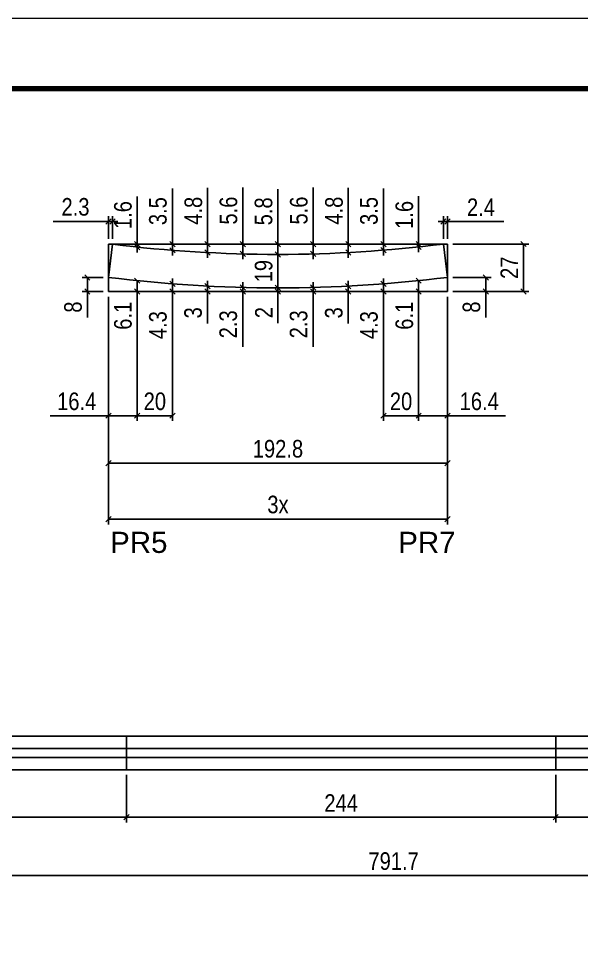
# Model space of a CAD drawing. Extents: x 5442 to 11695, y -218 to 3129.
# Drawn here: x 10542 to 10862, y 307 to 832 of the extents above; entities that cross this region are included whole.
import ezdxf

# ---------------------------------------------------------------- set-up
doc = ezdxf.new("R2010")
doc.units = 0
doc.linetypes.add('DASHED', pattern=[0.75, 0.5, -0.25])
for name, color, linetype in [('5', 5, 'Continuous'), ('COTA', 241, 'Continuous'), ('Cotas', 1, 'Continuous'), ('Painéis', 200, 'Continuous'), ('SARR_2.2x7', 40, 'Continuous')]:
    doc.layers.add(name, color=color, linetype=linetype)
for name, color, linetype, lineweight in [('Escoras', 2, 'Continuous', 25), ('Folhas', 255, 'Continuous', 9), ('SARRAFO DE PRESSAO', 251, 'DASHED', 9)]:
    doc.layers.add(name, color=color, linetype=linetype, lineweight=lineweight)
doc.styles.add('COTA TECNICA-50', font='techl___.ttf', dxfattribs={"height": 10})
doc.styles.get("Standard").update_dxf_attribs({"font": 'arial.ttf'})
doc.dimstyles.new('COTA PAINEL-50', dxfattribs={"dimtxt": 10, "dimasz": 3, "dimexe": 3, "dimexo": 3, "dimgap": 3, "dimtad": 1, "dimdec": 1, "dimzin": 12, "dimdsep": 46, "dimtxsty": 'COTA TECNICA-50', "dimblk1": 'OBLIQUE', "dimblk2": 'OBLIQUE', "dimsah": 1, "dimcen": 0.9, "dimclrd": 4, "dimclre": 4, "dimclrt": 240, "dimadec": 1, "dimazin": 3, "dimtfac": 1, "dimtdec": 1, "dimtmove": 0, "dimatfit": 3, "dimfxl": 1, "dimtolj": 1, "dimtzin": 12, "dimarcsym": 0})

# ---------------------------------------------------------------- blocks, each defined once
blk = doc.blocks.new('9999999999')
at = {"layer": 'Folhas'}
blk.add_lwpolyline([(98138.98, 34190.21), (99623.98, 34190.21), (99623.98, 35240.21), (98138.98, 35240.21)], close=True, dxfattribs=at)
at = {"layer": 'Folhas', "color": 30, "const_width": 3}
blk.add_lwpolyline([(98213.98, 34230.21), (99583.98, 34230.21), (99583.98, 35200.21), (98213.98, 35200.21)], close=True, dxfattribs=at)
blk = doc.blocks.new('_Oblique')
at = {"color": 0, "linetype": 'ByBlock', "lineweight": -2}
blk.add_line((-0.5, -0.5), (0.5, 0.5), dxfattribs=at)
blk = doc.blocks.new('*D511')
at = {"layer": 'Cotas', "color": 4, "linetype": 'ByBlock', "lineweight": -2, "transparency": 16777216}
for p, q in [((10593.01, 673.64), (10593.01, 576)), ((10785.84, 673.64), (10785.84, 576)), ((10593.01, 579), (10785.84, 579))]:
    blk.add_line(p, q, dxfattribs=at)
at = {"layer": 'Defpoints', "color": 0, "linetype": 'ByBlock', "transparency": 16777216}
for p in [(10593.01, 676.64), (10785.84, 676.64), (10785.84, 579)]:
    blk.add_point(p, dxfattribs=at)
at = {"layer": 'Cotas', "color": 4, "linetype": 'ByBlock', "lineweight": -2, "transparency": 16777216, "xscale": 3, "yscale": 3, "zscale": 3, "rotation": 180}
blk.add_blockref('_Oblique', (10593.01, 579), dxfattribs=at)
at = {"layer": 'Cotas', "color": 4, "linetype": 'ByBlock', "lineweight": -2, "transparency": 16777216, "xscale": 3, "yscale": 3, "zscale": 3}
blk.add_blockref('_Oblique', (10785.84, 579), dxfattribs=at)
at = {"layer": 'Cotas', "color": 240, "linetype": 'ByBlock', "transparency": 16777216, "insert": (10689.42, 587.11), "char_height": 10, "attachment_point": 5, "style": 'COTA TECNICA-50'}
blk.add_mtext('\\A1;192.8', dxfattribs=at)
blk = doc.blocks.new('*D512')
at = {"layer": 'Cotas', "color": 4, "linetype": 'ByBlock', "lineweight": -2, "transparency": 16777216}
for p, q in [((10593.01, 673.64), (10593.01, 544.17)), ((10785.84, 673.64), (10785.84, 544.17)), ((10593.01, 547.17), (10785.84, 547.17))]:
    blk.add_line(p, q, dxfattribs=at)
at = {"layer": 'Defpoints', "color": 0, "linetype": 'ByBlock', "transparency": 16777216}
for p in [(10593.01, 676.64), (10785.84, 676.64), (10785.84, 547.17)]:
    blk.add_point(p, dxfattribs=at)
at = {"layer": 'Cotas', "color": 4, "linetype": 'ByBlock', "lineweight": -2, "transparency": 16777216, "xscale": 3, "yscale": 3, "zscale": 3, "rotation": 180}
blk.add_blockref('_Oblique', (10593.01, 547.17), dxfattribs=at)
at = {"layer": 'Cotas', "color": 4, "linetype": 'ByBlock', "lineweight": -2, "transparency": 16777216, "xscale": 3, "yscale": 3, "zscale": 3}
blk.add_blockref('_Oblique', (10785.84, 547.17), dxfattribs=at)
at = {"layer": 'Cotas', "color": 240, "linetype": 'ByBlock', "transparency": 16777216, "insert": (10689.42, 555.39), "char_height": 10, "attachment_point": 5, "style": 'COTA TECNICA-50'}
blk.add_mtext('\\A1;3x', dxfattribs=at)
blk = doc.blocks.new('*D178')
at = {"layer": 'Cotas', "color": 4, "linetype": 'ByBlock', "lineweight": -2, "transparency": 16777216}
for p, q in [((10593.01, 673.64), (10593.01, 602.98)), ((10609.42, 673.64), (10609.42, 602.98)), ((10593.01, 605.98), (10559.96, 605.98)), ((10609.42, 605.98), (10593.01, 605.98))]:
    blk.add_line(p, q, dxfattribs=at)
at = {"layer": 'Defpoints', "color": 0, "linetype": 'ByBlock', "transparency": 16777216}
for p in [(10593.01, 676.64), (10609.42, 676.64), (10593.01, 605.98)]:
    blk.add_point(p, dxfattribs=at)
at = {"layer": 'Cotas', "color": 4, "linetype": 'ByBlock', "lineweight": -2, "transparency": 16777216, "xscale": 3, "yscale": 3, "zscale": 3, "rotation": 180}
blk.add_blockref('_Oblique', (10593.01, 605.98), dxfattribs=at)
at = {"layer": 'Cotas', "color": 4, "linetype": 'ByBlock', "lineweight": -2, "transparency": 16777216, "xscale": 3, "yscale": 3, "zscale": 3}
blk.add_blockref('_Oblique', (10609.42, 605.98), dxfattribs=at)
at = {"layer": 'Cotas', "color": 240, "linetype": 'ByBlock', "transparency": 16777216, "insert": (10574.98, 614.09), "char_height": 10, "attachment_point": 5, "style": 'COTA TECNICA-50'}
blk.add_mtext('\\A1;16.4', dxfattribs=at)
blk = doc.blocks.new('*D179')
at = {"layer": 'Cotas', "color": 4, "linetype": 'ByBlock', "lineweight": -2, "transparency": 16777216}
for p, q in [((10609.42, 673.64), (10609.42, 602.98)), ((10629.42, 673.64), (10629.42, 602.98)), ((10629.42, 605.98), (10609.42, 605.98))]:
    blk.add_line(p, q, dxfattribs=at)
at = {"layer": 'Defpoints', "color": 0, "linetype": 'ByBlock', "transparency": 16777216}
for p in [(10609.42, 676.64), (10629.42, 676.64), (10609.42, 605.98)]:
    blk.add_point(p, dxfattribs=at)
at = {"layer": 'Cotas', "color": 4, "linetype": 'ByBlock', "lineweight": -2, "transparency": 16777216, "xscale": 3, "yscale": 3, "zscale": 3, "rotation": 180}
blk.add_blockref('_Oblique', (10609.42, 605.98), dxfattribs=at)
at = {"layer": 'Cotas', "color": 4, "linetype": 'ByBlock', "lineweight": -2, "transparency": 16777216, "xscale": 3, "yscale": 3, "zscale": 3}
blk.add_blockref('_Oblique', (10629.42, 605.98), dxfattribs=at)
at = {"layer": 'Cotas', "color": 240, "linetype": 'ByBlock', "transparency": 16777216, "insert": (10619.42, 614.09), "char_height": 10, "attachment_point": 5, "style": 'COTA TECNICA-50'}
blk.add_mtext('\\A1;20', dxfattribs=at)
blk = doc.blocks.new('*D180')
at = {"layer": 'Cotas', "color": 4, "linetype": 'ByBlock', "lineweight": -2, "transparency": 16777216}
for p, q in [((10769.42, 673.64), (10769.42, 602.98)), ((10785.84, 673.64), (10785.84, 602.98)), ((10769.42, 605.98), (10785.84, 605.98)), ((10785.84, 605.98), (10818.89, 605.98))]:
    blk.add_line(p, q, dxfattribs=at)
at = {"layer": 'Defpoints', "color": 0, "linetype": 'ByBlock', "transparency": 16777216}
for p in [(10769.42, 676.64), (10785.84, 676.64), (10785.84, 605.98)]:
    blk.add_point(p, dxfattribs=at)
at = {"layer": 'Cotas', "color": 4, "linetype": 'ByBlock', "lineweight": -2, "transparency": 16777216, "xscale": 3, "yscale": 3, "zscale": 3, "rotation": 180}
blk.add_blockref('_Oblique', (10769.42, 605.98), dxfattribs=at)
at = {"layer": 'Cotas', "color": 4, "linetype": 'ByBlock', "lineweight": -2, "transparency": 16777216, "xscale": 3, "yscale": 3, "zscale": 3}
blk.add_blockref('_Oblique', (10785.84, 605.98), dxfattribs=at)
at = {"layer": 'Cotas', "color": 240, "linetype": 'ByBlock', "transparency": 16777216, "insert": (10803.87, 614.09), "char_height": 10, "attachment_point": 5, "style": 'COTA TECNICA-50'}
blk.add_mtext('\\A1;16.4', dxfattribs=at)
blk = doc.blocks.new('*D181')
at = {"layer": 'Cotas', "color": 4, "linetype": 'ByBlock', "lineweight": -2, "transparency": 16777216}
for p, q in [((10749.42, 673.64), (10749.42, 602.98)), ((10769.42, 673.64), (10769.42, 602.98)), ((10749.42, 605.98), (10769.42, 605.98))]:
    blk.add_line(p, q, dxfattribs=at)
at = {"layer": 'Defpoints', "color": 0, "linetype": 'ByBlock', "transparency": 16777216}
for p in [(10749.42, 676.64), (10769.42, 676.64), (10769.42, 605.98)]:
    blk.add_point(p, dxfattribs=at)
at = {"layer": 'Cotas', "color": 4, "linetype": 'ByBlock', "lineweight": -2, "transparency": 16777216, "xscale": 3, "yscale": 3, "zscale": 3, "rotation": 180}
blk.add_blockref('_Oblique', (10749.42, 605.98), dxfattribs=at)
at = {"layer": 'Cotas', "color": 4, "linetype": 'ByBlock', "lineweight": -2, "transparency": 16777216, "xscale": 3, "yscale": 3, "zscale": 3}
blk.add_blockref('_Oblique', (10769.42, 605.98), dxfattribs=at)
at = {"layer": 'Cotas', "color": 240, "linetype": 'ByBlock', "transparency": 16777216, "insert": (10759.42, 614.09), "char_height": 10, "attachment_point": 5, "style": 'COTA TECNICA-50'}
blk.add_mtext('\\A1;20', dxfattribs=at)
blk = doc.blocks.new('*D182')
at = {"layer": 'Cotas', "color": 4, "linetype": 'ByBlock', "lineweight": -2, "transparency": 16777216}
for p, q in [((10609.42, 682.76), (10609.42, 676.64)), ((10612.42, 682.76), (10612.42, 682.76)), ((10609.42, 676.64), (10609.42, 651.96)), ((10612.42, 676.64), (10612.42, 676.64))]:
    blk.add_line(p, q, dxfattribs=at)
at = {"layer": 'Defpoints', "color": 0, "linetype": 'ByBlock', "transparency": 16777216}
for p in [(10609.42, 682.76), (10609.42, 676.64), (10609.42, 676.64)]:
    blk.add_point(p, dxfattribs=at)
at = {"layer": 'Cotas', "color": 4, "linetype": 'ByBlock', "lineweight": -2, "transparency": 16777216, "xscale": 3, "yscale": 3, "zscale": 3}
for p, rotation in [((10609.42, 682.76), 90), ((10609.42, 676.64), 270)]:
    blk.add_blockref('_Oblique', p, dxfattribs=dict(at, rotation=rotation))
at = {"layer": 'Cotas', "color": 240, "linetype": 'ByBlock', "transparency": 16777216, "insert": (10601.32, 662.8), "char_height": 10, "attachment_point": 5, "rotation": 90, "style": 'COTA TECNICA-50'}
blk.add_mtext('\\A1;6.1', dxfattribs=at)
blk = doc.blocks.new('*D183')
at = {"layer": 'Cotas', "color": 4, "linetype": 'ByBlock', "lineweight": -2, "transparency": 16777216}
for p, q in [((10629.42, 680.95), (10629.42, 683.95)), ((10629.42, 680.95), (10629.42, 676.64)), ((10632.42, 680.95), (10632.42, 680.95)), ((10629.42, 676.64), (10629.42, 644.27)), ((10632.42, 676.64), (10632.42, 676.64))]:
    blk.add_line(p, q, dxfattribs=at)
at = {"layer": 'Defpoints', "color": 0, "linetype": 'ByBlock', "transparency": 16777216}
for p in [(10629.42, 680.95), (10629.42, 676.64), (10629.42, 676.64)]:
    blk.add_point(p, dxfattribs=at)
at = {"layer": 'Cotas', "color": 4, "linetype": 'ByBlock', "lineweight": -2, "transparency": 16777216, "xscale": 3, "yscale": 3, "zscale": 3}
for p, rotation in [((10629.42, 680.95), 270), ((10629.42, 676.64), 90)]:
    blk.add_blockref('_Oblique', p, dxfattribs=dict(at, rotation=rotation))
at = {"layer": 'Cotas', "color": 240, "linetype": 'ByBlock', "transparency": 16777216, "insert": (10621.2, 657.45), "char_height": 10, "attachment_point": 5, "rotation": 90, "style": 'COTA TECNICA-50'}
blk.add_mtext('\\A1;4.3', dxfattribs=at)
blk = doc.blocks.new('*D184')
at = {"layer": 'Cotas', "color": 4, "linetype": 'ByBlock', "lineweight": -2, "transparency": 16777216}
for p, q in [((10649.42, 679.67), (10649.42, 682.67)), ((10649.42, 679.67), (10649.42, 676.64)), ((10652.42, 679.67), (10652.42, 679.67)), ((10649.42, 676.64), (10649.42, 658.31)), ((10652.42, 676.64), (10652.42, 676.64))]:
    blk.add_line(p, q, dxfattribs=at)
at = {"layer": 'Defpoints', "color": 0, "linetype": 'ByBlock', "transparency": 16777216}
for p in [(10649.42, 679.67), (10649.42, 676.64), (10649.42, 676.64)]:
    blk.add_point(p, dxfattribs=at)
at = {"layer": 'Cotas', "color": 4, "linetype": 'ByBlock', "lineweight": -2, "transparency": 16777216, "xscale": 3, "yscale": 3, "zscale": 3}
for p, rotation in [((10649.42, 679.67), 270), ((10649.42, 676.64), 90)]:
    blk.add_blockref('_Oblique', p, dxfattribs=dict(at, rotation=rotation))
at = {"layer": 'Cotas', "color": 240, "linetype": 'ByBlock', "transparency": 16777216, "insert": (10641.2, 664.47), "char_height": 10, "attachment_point": 5, "rotation": 90, "style": 'COTA TECNICA-50'}
blk.add_mtext('\\A1;3', dxfattribs=at)
blk = doc.blocks.new('*D185')
at = {"layer": 'Cotas', "color": 4, "linetype": 'ByBlock', "lineweight": -2, "transparency": 16777216}
for p, q in [((10669.42, 678.89), (10669.42, 681.89)), ((10669.42, 678.89), (10669.42, 676.64)), ((10672.42, 678.89), (10672.42, 678.89)), ((10669.42, 676.64), (10669.42, 645.21)), ((10672.42, 676.64), (10672.42, 676.64))]:
    blk.add_line(p, q, dxfattribs=at)
at = {"layer": 'Defpoints', "color": 0, "linetype": 'ByBlock', "transparency": 16777216}
for p in [(10669.42, 678.89), (10669.42, 676.64), (10669.42, 676.64)]:
    blk.add_point(p, dxfattribs=at)
at = {"layer": 'Cotas', "color": 4, "linetype": 'ByBlock', "lineweight": -2, "transparency": 16777216, "xscale": 3, "yscale": 3, "zscale": 3}
for p, rotation in [((10669.42, 678.89), 270), ((10669.42, 676.64), 90)]:
    blk.add_blockref('_Oblique', p, dxfattribs=dict(at, rotation=rotation))
at = {"layer": 'Cotas', "color": 240, "linetype": 'ByBlock', "transparency": 16777216, "insert": (10661.2, 657.92), "char_height": 10, "attachment_point": 5, "rotation": 90, "style": 'COTA TECNICA-50'}
blk.add_mtext('\\A1;2.3', dxfattribs=at)
blk = doc.blocks.new('*D186')
at = {"layer": 'Cotas', "color": 4, "linetype": 'ByBlock', "lineweight": -2, "transparency": 16777216}
for p, q in [((10689.42, 678.64), (10689.42, 681.64)), ((10689.42, 678.64), (10689.42, 676.64)), ((10692.42, 678.64), (10692.42, 678.64)), ((10689.42, 676.64), (10689.42, 658.53)), ((10692.42, 676.64), (10692.42, 676.64))]:
    blk.add_line(p, q, dxfattribs=at)
at = {"layer": 'Defpoints', "color": 0, "linetype": 'ByBlock', "transparency": 16777216}
for p in [(10689.42, 678.64), (10689.42, 676.64), (10689.42, 676.64)]:
    blk.add_point(p, dxfattribs=at)
at = {"layer": 'Cotas', "color": 4, "linetype": 'ByBlock', "lineweight": -2, "transparency": 16777216, "xscale": 3, "yscale": 3, "zscale": 3}
for p, rotation in [((10689.42, 678.64), 270), ((10689.42, 676.64), 90)]:
    blk.add_blockref('_Oblique', p, dxfattribs=dict(at, rotation=rotation))
at = {"layer": 'Cotas', "color": 240, "linetype": 'ByBlock', "transparency": 16777216, "insert": (10681.42, 664.58), "char_height": 10, "attachment_point": 5, "rotation": 90, "style": 'COTA TECNICA-50'}
blk.add_mtext('\\A1;2', dxfattribs=at)
blk = doc.blocks.new('*D187')
at = {"layer": 'Cotas', "color": 4, "linetype": 'ByBlock', "lineweight": -2, "transparency": 16777216}
for p, q in [((10709.42, 678.89), (10709.42, 681.89)), ((10709.42, 678.89), (10709.42, 676.64)), ((10712.42, 678.89), (10712.42, 678.89)), ((10709.42, 676.64), (10709.42, 645.21)), ((10712.42, 676.64), (10712.42, 676.64))]:
    blk.add_line(p, q, dxfattribs=at)
at = {"layer": 'Defpoints', "color": 0, "linetype": 'ByBlock', "transparency": 16777216}
for p in [(10709.42, 678.89), (10709.42, 676.64), (10709.42, 676.64)]:
    blk.add_point(p, dxfattribs=at)
at = {"layer": 'Cotas', "color": 4, "linetype": 'ByBlock', "lineweight": -2, "transparency": 16777216, "xscale": 3, "yscale": 3, "zscale": 3}
for p, rotation in [((10709.42, 678.89), 270), ((10709.42, 676.64), 90)]:
    blk.add_blockref('_Oblique', p, dxfattribs=dict(at, rotation=rotation))
at = {"layer": 'Cotas', "color": 240, "linetype": 'ByBlock', "transparency": 16777216, "insert": (10701.2, 657.92), "char_height": 10, "attachment_point": 5, "rotation": 90, "style": 'COTA TECNICA-50'}
blk.add_mtext('\\A1;2.3', dxfattribs=at)
blk = doc.blocks.new('*D188')
at = {"layer": 'Cotas', "color": 4, "linetype": 'ByBlock', "lineweight": -2, "transparency": 16777216}
for p, q in [((10729.42, 679.67), (10729.42, 682.67)), ((10729.42, 679.67), (10729.42, 676.64)), ((10732.42, 679.67), (10732.42, 679.67)), ((10729.42, 676.64), (10729.42, 658.31)), ((10732.42, 676.64), (10732.42, 676.64))]:
    blk.add_line(p, q, dxfattribs=at)
at = {"layer": 'Defpoints', "color": 0, "linetype": 'ByBlock', "transparency": 16777216}
for p in [(10729.42, 679.67), (10729.42, 676.64), (10729.42, 676.64)]:
    blk.add_point(p, dxfattribs=at)
at = {"layer": 'Cotas', "color": 4, "linetype": 'ByBlock', "lineweight": -2, "transparency": 16777216, "xscale": 3, "yscale": 3, "zscale": 3}
for p, rotation in [((10729.42, 679.67), 270), ((10729.42, 676.64), 90)]:
    blk.add_blockref('_Oblique', p, dxfattribs=dict(at, rotation=rotation))
at = {"layer": 'Cotas', "color": 240, "linetype": 'ByBlock', "transparency": 16777216, "insert": (10721.2, 664.47), "char_height": 10, "attachment_point": 5, "rotation": 90, "style": 'COTA TECNICA-50'}
blk.add_mtext('\\A1;3', dxfattribs=at)
blk = doc.blocks.new('*D189')
at = {"layer": 'Cotas', "color": 4, "linetype": 'ByBlock', "lineweight": -2, "transparency": 16777216}
for p, q in [((10749.42, 680.95), (10749.42, 683.95)), ((10749.42, 680.95), (10749.42, 676.64)), ((10752.42, 680.95), (10752.42, 680.95)), ((10749.42, 676.64), (10749.42, 644.27)), ((10752.42, 676.64), (10752.42, 676.64))]:
    blk.add_line(p, q, dxfattribs=at)
at = {"layer": 'Defpoints', "color": 0, "linetype": 'ByBlock', "transparency": 16777216}
for p in [(10749.42, 680.95), (10749.42, 676.64), (10749.42, 676.64)]:
    blk.add_point(p, dxfattribs=at)
at = {"layer": 'Cotas', "color": 4, "linetype": 'ByBlock', "lineweight": -2, "transparency": 16777216, "xscale": 3, "yscale": 3, "zscale": 3}
for p, rotation in [((10749.42, 680.95), 270), ((10749.42, 676.64), 90)]:
    blk.add_blockref('_Oblique', p, dxfattribs=dict(at, rotation=rotation))
at = {"layer": 'Cotas', "color": 240, "linetype": 'ByBlock', "transparency": 16777216, "insert": (10741.2, 657.45), "char_height": 10, "attachment_point": 5, "rotation": 90, "style": 'COTA TECNICA-50'}
blk.add_mtext('\\A1;4.3', dxfattribs=at)
blk = doc.blocks.new('*D190')
at = {"layer": 'Cotas', "color": 4, "linetype": 'ByBlock', "lineweight": -2, "transparency": 16777216}
for p, q in [((10769.42, 682.76), (10769.42, 676.64)), ((10772.42, 682.76), (10772.42, 682.76)), ((10769.42, 676.64), (10769.42, 651.96)), ((10772.42, 676.64), (10772.42, 676.64))]:
    blk.add_line(p, q, dxfattribs=at)
at = {"layer": 'Defpoints', "color": 0, "linetype": 'ByBlock', "transparency": 16777216}
for p in [(10769.42, 682.76), (10769.42, 676.64), (10769.42, 676.64)]:
    blk.add_point(p, dxfattribs=at)
at = {"layer": 'Cotas', "color": 4, "linetype": 'ByBlock', "lineweight": -2, "transparency": 16777216, "xscale": 3, "yscale": 3, "zscale": 3}
for p, rotation in [((10769.42, 682.76), 90), ((10769.42, 676.64), 270)]:
    blk.add_blockref('_Oblique', p, dxfattribs=dict(at, rotation=rotation))
at = {"layer": 'Cotas', "color": 240, "linetype": 'ByBlock', "transparency": 16777216, "insert": (10761.32, 662.8), "char_height": 10, "attachment_point": 5, "rotation": 90, "style": 'COTA TECNICA-50'}
blk.add_mtext('\\A1;6.1', dxfattribs=at)
blk = doc.blocks.new('*D513')
at = {"layer": 'Cotas', "color": 4, "linetype": 'ByBlock', "lineweight": -2, "transparency": 16777216}
for p, q in [((10788.84, 684.64), (10810.6, 684.64)), ((10807.6, 684.64), (10807.6, 676.64)), ((10788.84, 676.64), (10810.6, 676.64)), ((10807.6, 676.64), (10807.6, 661.82))]:
    blk.add_line(p, q, dxfattribs=at)
at = {"layer": 'Defpoints', "color": 0, "linetype": 'ByBlock', "transparency": 16777216}
for p in [(10785.84, 684.64), (10785.84, 676.64), (10807.6, 676.64)]:
    blk.add_point(p, dxfattribs=at)
at = {"layer": 'Cotas', "color": 4, "linetype": 'ByBlock', "lineweight": -2, "transparency": 16777216, "xscale": 3, "yscale": 3, "zscale": 3}
for p, rotation in [((10807.6, 684.64), 90), ((10807.6, 676.64), 270)]:
    blk.add_blockref('_Oblique', p, dxfattribs=dict(at, rotation=rotation))
at = {"layer": 'Cotas', "color": 240, "linetype": 'ByBlock', "transparency": 16777216, "insert": (10799.51, 667.73), "char_height": 10, "attachment_point": 5, "rotation": 90, "style": 'COTA TECNICA-50'}
blk.add_mtext('\\A1;8', dxfattribs=at)
blk = doc.blocks.new('*D514')
at = {"layer": 'Cotas', "color": 4, "linetype": 'ByBlock', "lineweight": -2, "transparency": 16777216}
for p, q in [((10590.01, 684.64), (10578.03, 684.64)), ((10581.03, 684.64), (10581.03, 676.64)), ((10590.01, 676.64), (10578.03, 676.64)), ((10581.03, 676.64), (10581.03, 661.82))]:
    blk.add_line(p, q, dxfattribs=at)
at = {"layer": 'Defpoints', "color": 0, "linetype": 'ByBlock', "transparency": 16777216}
for p in [(10593.01, 684.64), (10581.03, 676.64), (10593.01, 676.64)]:
    blk.add_point(p, dxfattribs=at)
at = {"layer": 'Cotas', "color": 4, "linetype": 'ByBlock', "lineweight": -2, "transparency": 16777216, "xscale": 3, "yscale": 3, "zscale": 3}
for p, rotation in [((10581.03, 684.64), 90), ((10581.03, 676.64), 270)]:
    blk.add_blockref('_Oblique', p, dxfattribs=dict(at, rotation=rotation))
at = {"layer": 'Cotas', "color": 240, "linetype": 'ByBlock', "transparency": 16777216, "insert": (10572.93, 667.73), "char_height": 10, "attachment_point": 5, "rotation": 90, "style": 'COTA TECNICA-50'}
blk.add_mtext('\\A1;8', dxfattribs=at)
blk = doc.blocks.new('*D515')
at = {"layer": 'Cotas', "color": 4, "linetype": 'ByBlock', "lineweight": -2, "transparency": 16777216}
for p, q in [((10593.01, 706.47), (10593.01, 719.47)), ((10595.34, 706.48), (10595.34, 719.47)), ((10593.01, 716.47), (10561.58, 716.47)), ((10595.34, 716.47), (10593.01, 716.47)), ((10595.34, 716.47), (10598.34, 716.47))]:
    blk.add_line(p, q, dxfattribs=at)
at = {"layer": 'Defpoints', "color": 0, "linetype": 'ByBlock', "transparency": 16777216}
for p in [(10595.34, 716.47), (10593.01, 703.47), (10595.34, 703.48)]:
    blk.add_point(p, dxfattribs=at)
at = {"layer": 'Cotas', "color": 4, "linetype": 'ByBlock', "lineweight": -2, "transparency": 16777216, "xscale": 3, "yscale": 3, "zscale": 3}
blk.add_blockref('_Oblique', (10593.01, 716.47), dxfattribs=at)
at = {"layer": 'Cotas', "color": 4, "linetype": 'ByBlock', "lineweight": -2, "transparency": 16777216, "xscale": 3, "yscale": 3, "zscale": 3, "rotation": 180}
blk.add_blockref('_Oblique', (10595.34, 716.47), dxfattribs=at)
at = {"layer": 'Cotas', "color": 240, "linetype": 'ByBlock', "transparency": 16777216, "insert": (10574.29, 724.69), "char_height": 10, "attachment_point": 5, "style": 'COTA TECNICA-50'}
blk.add_mtext('\\A1;2.3', dxfattribs=at)
blk = doc.blocks.new('*D516')
at = {"layer": 'Cotas', "color": 4, "linetype": 'ByBlock', "lineweight": -2, "transparency": 16777216}
for p, q in [((10686.41, 697.7), (10686.41, 697.7)), ((10689.41, 678.64), (10689.41, 697.7)), ((10686.42, 678.64), (10686.41, 678.64))]:
    blk.add_line(p, q, dxfattribs=at)
at = {"layer": 'Defpoints', "color": 0, "linetype": 'ByBlock', "transparency": 16777216}
for p in [(10689.41, 697.7), (10689.41, 697.7), (10689.42, 678.64)]:
    blk.add_point(p, dxfattribs=at)
at = {"layer": 'Cotas', "color": 4, "linetype": 'ByBlock', "lineweight": -2, "transparency": 16777216, "xscale": 3, "yscale": 3, "zscale": 3}
for p, rotation in [((10689.41, 697.7), 90), ((10689.41, 678.64), 270)]:
    blk.add_blockref('_Oblique', p, dxfattribs=dict(at, rotation=rotation))
at = {"layer": 'Cotas', "color": 240, "linetype": 'ByBlock', "transparency": 16777216, "insert": (10681.32, 688.17), "char_height": 10, "attachment_point": 5, "rotation": 90, "style": 'COTA TECNICA-50'}
blk.add_mtext('\\A1;19', dxfattribs=at)
blk = doc.blocks.new('*D517')
at = {"layer": 'Cotas', "color": 4, "linetype": 'ByBlock', "lineweight": -2, "transparency": 16777216}
for p, q in [((10689.4, 703.54), (10689.4, 734.84)), ((10689.4, 697.7), (10689.4, 703.54)), ((10692.4, 703.54), (10692.4, 703.54)), ((10686.41, 697.7), (10686.4, 697.7)), ((10689.4, 697.7), (10689.4, 694.7))]:
    blk.add_line(p, q, dxfattribs=at)
at = {"layer": 'Defpoints', "color": 0, "linetype": 'ByBlock', "transparency": 16777216}
for p in [(10689.4, 703.54), (10689.4, 703.54), (10689.41, 697.7)]:
    blk.add_point(p, dxfattribs=at)
at = {"layer": 'Cotas', "color": 4, "linetype": 'ByBlock', "lineweight": -2, "transparency": 16777216, "xscale": 3, "yscale": 3, "zscale": 3}
for p, rotation in [((10689.4, 703.54), 270), ((10689.4, 697.7), 90)]:
    blk.add_blockref('_Oblique', p, dxfattribs=dict(at, rotation=rotation))
at = {"layer": 'Cotas', "color": 240, "linetype": 'ByBlock', "transparency": 16777216, "insert": (10681.27, 722.19), "char_height": 10, "attachment_point": 5, "rotation": 90, "style": 'COTA TECNICA-50'}
blk.add_mtext('\\A1;5.8', dxfattribs=at)
blk = doc.blocks.new('*D518')
at = {"layer": 'Cotas', "color": 4, "linetype": 'ByBlock', "lineweight": -2, "transparency": 16777216}
for p, q in [((10788.84, 703.61), (10832.05, 703.61)), ((10829.05, 703.61), (10829.05, 676.64)), ((10788.84, 676.64), (10832.05, 676.64))]:
    blk.add_line(p, q, dxfattribs=at)
at = {"layer": 'Defpoints', "color": 0, "linetype": 'ByBlock', "transparency": 16777216}
for p in [(10785.84, 703.61), (10785.84, 676.64), (10829.05, 676.64)]:
    blk.add_point(p, dxfattribs=at)
at = {"layer": 'Cotas', "color": 4, "linetype": 'ByBlock', "lineweight": -2, "transparency": 16777216, "xscale": 3, "yscale": 3, "zscale": 3}
for p, rotation in [((10829.05, 703.61), 90), ((10829.05, 676.64), 270)]:
    blk.add_blockref('_Oblique', p, dxfattribs=dict(at, rotation=rotation))
at = {"layer": 'Cotas', "color": 240, "linetype": 'ByBlock', "transparency": 16777216, "insert": (10820.98, 690.12), "char_height": 10, "attachment_point": 5, "rotation": 90, "style": 'COTA TECNICA-50'}
blk.add_mtext('\\A1;27', dxfattribs=at)
blk = doc.blocks.new('*D519')
at = {"layer": 'Cotas', "color": 4, "linetype": 'ByBlock', "lineweight": -2, "transparency": 16777216}
for p, q in [((10783.46, 706.61), (10783.46, 719.47)), ((10785.84, 706.61), (10785.84, 719.47)), ((10783.46, 716.47), (10780.46, 716.47)), ((10783.46, 716.47), (10785.84, 716.47)), ((10785.84, 716.47), (10817.87, 716.47))]:
    blk.add_line(p, q, dxfattribs=at)
at = {"layer": 'Defpoints', "color": 0, "linetype": 'ByBlock', "transparency": 16777216}
for p in [(10783.46, 716.47), (10783.46, 703.61), (10785.84, 703.61)]:
    blk.add_point(p, dxfattribs=at)
at = {"layer": 'Cotas', "color": 4, "linetype": 'ByBlock', "lineweight": -2, "transparency": 16777216, "xscale": 3, "yscale": 3, "zscale": 3}
blk.add_blockref('_Oblique', (10783.46, 716.47), dxfattribs=at)
at = {"layer": 'Cotas', "color": 4, "linetype": 'ByBlock', "lineweight": -2, "transparency": 16777216, "xscale": 3, "yscale": 3, "zscale": 3, "rotation": 180}
blk.add_blockref('_Oblique', (10785.84, 716.47), dxfattribs=at)
at = {"layer": 'Cotas', "color": 240, "linetype": 'ByBlock', "transparency": 16777216, "insert": (10804.86, 724.54), "char_height": 10, "attachment_point": 5, "style": 'COTA TECNICA-50'}
blk.add_mtext('\\A1;2.4', dxfattribs=at)
blk = doc.blocks.new('*D520')
at = {"layer": 'COTA', "color": 4, "linetype": 'ByBlock', "lineweight": -2, "transparency": 16777216}
for p, q in [((10359.34, 401.63), (10359.34, 374.6)), ((10603.34, 401.63), (10603.34, 374.6)), ((10359.34, 377.6), (10603.34, 377.6))]:
    blk.add_line(p, q, dxfattribs=at)
at = {"layer": 'Defpoints', "color": 0, "linetype": 'ByBlock', "transparency": 16777216}
for p in [(10359.34, 404.63), (10603.34, 404.63), (10603.34, 377.6)]:
    blk.add_point(p, dxfattribs=at)
at = {"layer": 'COTA', "color": 4, "linetype": 'ByBlock', "lineweight": -2, "transparency": 16777216, "xscale": 3, "yscale": 3, "zscale": 3, "rotation": 180}
blk.add_blockref('_Oblique', (10359.34, 377.6), dxfattribs=at)
at = {"layer": 'COTA', "color": 4, "linetype": 'ByBlock', "lineweight": -2, "transparency": 16777216, "xscale": 3, "yscale": 3, "zscale": 3}
blk.add_blockref('_Oblique', (10603.34, 377.6), dxfattribs=at)
at = {"layer": 'COTA', "color": 240, "linetype": 'ByBlock', "transparency": 16777216, "insert": (10481.34, 385.68), "char_height": 10, "attachment_point": 5, "style": 'COTA TECNICA-50'}
blk.add_mtext('\\A1;244', dxfattribs=at)
blk = doc.blocks.new('*D521')
at = {"layer": 'COTA', "color": 4, "linetype": 'ByBlock', "lineweight": -2, "transparency": 16777216}
for p, q in [((10603.34, 401.63), (10603.34, 374.6)), ((10847.34, 401.63), (10847.34, 374.6)), ((10603.34, 377.6), (10847.34, 377.6))]:
    blk.add_line(p, q, dxfattribs=at)
at = {"layer": 'Defpoints', "color": 0, "linetype": 'ByBlock', "transparency": 16777216}
for p in [(10603.34, 404.63), (10847.34, 404.63), (10847.34, 377.6)]:
    blk.add_point(p, dxfattribs=at)
at = {"layer": 'COTA', "color": 4, "linetype": 'ByBlock', "lineweight": -2, "transparency": 16777216, "xscale": 3, "yscale": 3, "zscale": 3, "rotation": 180}
blk.add_blockref('_Oblique', (10603.34, 377.6), dxfattribs=at)
at = {"layer": 'COTA', "color": 4, "linetype": 'ByBlock', "lineweight": -2, "transparency": 16777216, "xscale": 3, "yscale": 3, "zscale": 3}
blk.add_blockref('_Oblique', (10847.34, 377.6), dxfattribs=at)
at = {"layer": 'COTA', "color": 240, "linetype": 'ByBlock', "transparency": 16777216, "insert": (10725.34, 385.68), "char_height": 10, "attachment_point": 5, "style": 'COTA TECNICA-50'}
blk.add_mtext('\\A1;244', dxfattribs=at)
blk = doc.blocks.new('*D522')
at = {"layer": 'COTA', "color": 4, "linetype": 'ByBlock', "lineweight": -2, "transparency": 16777216}
for p, q in [((10847.34, 401.63), (10847.34, 374.6)), ((10969.34, 401.63), (10969.34, 374.6)), ((10847.34, 377.6), (10969.34, 377.6))]:
    blk.add_line(p, q, dxfattribs=at)
at = {"layer": 'Defpoints', "color": 0, "linetype": 'ByBlock', "transparency": 16777216}
for p in [(10847.34, 404.63), (10969.34, 404.63), (10969.34, 377.6)]:
    blk.add_point(p, dxfattribs=at)
at = {"layer": 'COTA', "color": 4, "linetype": 'ByBlock', "lineweight": -2, "transparency": 16777216, "xscale": 3, "yscale": 3, "zscale": 3, "rotation": 180}
blk.add_blockref('_Oblique', (10847.34, 377.6), dxfattribs=at)
at = {"layer": 'COTA', "color": 4, "linetype": 'ByBlock', "lineweight": -2, "transparency": 16777216, "xscale": 3, "yscale": 3, "zscale": 3}
blk.add_blockref('_Oblique', (10969.34, 377.6), dxfattribs=at)
at = {"layer": 'COTA', "color": 240, "linetype": 'ByBlock', "transparency": 16777216, "insert": (10908.34, 385.66), "char_height": 10, "attachment_point": 5, "style": 'COTA TECNICA-50'}
blk.add_mtext('\\A1;122', dxfattribs=at)
blk = doc.blocks.new('*D191')
at = {"layer": 'Defpoints', "color": 0, "linetype": 'ByBlock', "transparency": 16777216}
for p in [(10359.34, 404.63), (11151.04, 404.65), (11151.04, 344.48)]:
    blk.add_point(p, dxfattribs=at)
at = {"layer": 'Escoras', "color": 4, "linetype": 'ByBlock', "lineweight": -2, "transparency": 16777216}
for p, q in [((10359.34, 401.63), (10359.34, 341.48)), ((11151.04, 401.65), (11151.04, 341.48)), ((10359.34, 344.48), (11151.04, 344.48))]:
    blk.add_line(p, q, dxfattribs=at)
at = {"layer": 'Escoras', "color": 4, "linetype": 'ByBlock', "lineweight": -2, "transparency": 16777216, "xscale": 3, "yscale": 3, "zscale": 3, "rotation": 180}
blk.add_blockref('_Oblique', (10359.34, 344.48), dxfattribs=at)
at = {"layer": 'Escoras', "color": 4, "linetype": 'ByBlock', "lineweight": -2, "transparency": 16777216, "xscale": 3, "yscale": 3, "zscale": 3}
blk.add_blockref('_Oblique', (11151.04, 344.48), dxfattribs=at)
at = {"layer": 'Escoras', "color": 240, "linetype": 'ByBlock', "transparency": 16777216, "insert": (10755.19, 352.58), "char_height": 10, "attachment_point": 5, "style": 'COTA TECNICA-50'}
blk.add_mtext('\\A1;791.7', dxfattribs=at)
blk = doc.blocks.new('*D192')
at = {"layer": 'Defpoints', "color": 0, "linetype": 'ByBlock', "transparency": 16777216}
for p in [(10609.41, 703.49), (10609.41, 703.49), (10609.41, 701.86)]:
    blk.add_point(p, dxfattribs=at)
at = {"layer": 'Escoras', "color": 4, "linetype": 'ByBlock', "lineweight": -2, "transparency": 16777216}
for p, q in [((10609.41, 703.49), (10609.41, 730.63)), ((10606.41, 701.86), (10606.41, 701.86)), ((10609.41, 701.86), (10609.41, 703.49)), ((10609.41, 701.86), (10609.41, 698.86)), ((10612.41, 703.49), (10612.41, 703.49))]:
    blk.add_line(p, q, dxfattribs=at)
at = {"layer": 'Escoras', "color": 4, "linetype": 'ByBlock', "lineweight": -2, "transparency": 16777216, "xscale": 3, "yscale": 3, "zscale": 3}
for p, rotation in [((10609.41, 703.49), 270), ((10609.41, 701.86), 90)]:
    blk.add_blockref('_Oblique', p, dxfattribs=dict(at, rotation=rotation))
at = {"layer": 'Escoras', "color": 240, "linetype": 'ByBlock', "transparency": 16777216, "insert": (10601.3, 720.06), "char_height": 10, "attachment_point": 5, "rotation": 90, "style": 'COTA TECNICA-50'}
blk.add_mtext('\\A1;1.6', dxfattribs=at)
blk = doc.blocks.new('*D193')
at = {"layer": 'Defpoints', "color": 0, "linetype": 'ByBlock', "transparency": 16777216}
for p in [(10629.41, 703.5), (10629.41, 703.5), (10629.41, 700.03)]:
    blk.add_point(p, dxfattribs=at)
at = {"layer": 'Escoras', "color": 4, "linetype": 'ByBlock', "lineweight": -2, "transparency": 16777216}
for p, q in [((10629.41, 703.5), (10629.41, 735.1)), ((10626.41, 700.03), (10626.41, 700.03)), ((10629.41, 700.03), (10629.41, 703.5)), ((10629.41, 700.03), (10629.41, 697.03)), ((10632.41, 703.5), (10632.41, 703.5))]:
    blk.add_line(p, q, dxfattribs=at)
at = {"layer": 'Escoras', "color": 4, "linetype": 'ByBlock', "lineweight": -2, "transparency": 16777216, "xscale": 3, "yscale": 3, "zscale": 3}
for p, rotation in [((10629.41, 703.5), 270), ((10629.41, 700.03), 90)]:
    blk.add_blockref('_Oblique', p, dxfattribs=dict(at, rotation=rotation))
at = {"layer": 'Escoras', "color": 240, "linetype": 'ByBlock', "transparency": 16777216, "insert": (10621.19, 722.3), "char_height": 10, "attachment_point": 5, "rotation": 90, "style": 'COTA TECNICA-50'}
blk.add_mtext('\\A1;3.5', dxfattribs=at)
blk = doc.blocks.new('*D194')
at = {"layer": 'Defpoints', "color": 0, "linetype": 'ByBlock', "transparency": 16777216}
for p in [(10649.42, 703.51), (10649.43, 703.51), (10649.43, 698.73)]:
    blk.add_point(p, dxfattribs=at)
at = {"layer": 'Escoras', "color": 4, "linetype": 'ByBlock', "lineweight": -2, "transparency": 16777216}
for p, q in [((10649.43, 703.51), (10649.43, 735.51)), ((10649.43, 698.73), (10649.43, 703.51)), ((10652.42, 703.51), (10652.43, 703.51)), ((10646.43, 698.73), (10646.43, 698.73)), ((10649.43, 698.73), (10649.43, 695.73))]:
    blk.add_line(p, q, dxfattribs=at)
at = {"layer": 'Escoras', "color": 4, "linetype": 'ByBlock', "lineweight": -2, "transparency": 16777216, "xscale": 3, "yscale": 3, "zscale": 3}
for p, rotation in [((10649.43, 703.51), 270), ((10649.43, 698.73), 90)]:
    blk.add_blockref('_Oblique', p, dxfattribs=dict(at, rotation=rotation))
at = {"layer": 'Escoras', "color": 240, "linetype": 'ByBlock', "transparency": 16777216, "insert": (10641.33, 722.51), "char_height": 10, "attachment_point": 5, "rotation": 90, "style": 'COTA TECNICA-50'}
blk.add_mtext('\\A1;4.8', dxfattribs=at)
blk = doc.blocks.new('*D195')
at = {"layer": 'Defpoints', "color": 0, "linetype": 'ByBlock', "transparency": 16777216}
for p in [(10669.42, 703.53), (10669.43, 703.53), (10669.43, 697.95)]:
    blk.add_point(p, dxfattribs=at)
at = {"layer": 'Escoras', "color": 4, "linetype": 'ByBlock', "lineweight": -2, "transparency": 16777216}
for p, q in [((10669.43, 703.53), (10669.43, 735.69)), ((10669.43, 697.95), (10669.43, 703.53)), ((10672.42, 703.53), (10672.43, 703.53)), ((10666.43, 697.95), (10666.43, 697.95)), ((10669.43, 697.95), (10669.43, 694.95))]:
    blk.add_line(p, q, dxfattribs=at)
at = {"layer": 'Escoras', "color": 4, "linetype": 'ByBlock', "lineweight": -2, "transparency": 16777216, "xscale": 3, "yscale": 3, "zscale": 3}
for p, rotation in [((10669.43, 703.53), 270), ((10669.43, 697.95), 90)]:
    blk.add_blockref('_Oblique', p, dxfattribs=dict(at, rotation=rotation))
at = {"layer": 'Escoras', "color": 240, "linetype": 'ByBlock', "transparency": 16777216, "insert": (10661.32, 722.61), "char_height": 10, "attachment_point": 5, "rotation": 90, "style": 'COTA TECNICA-50'}
blk.add_mtext('\\A1;5.6', dxfattribs=at)
blk = doc.blocks.new('*D5')
at = {"layer": 'Defpoints', "color": 0, "linetype": 'ByBlock', "transparency": 16777216}
for p in [(10709.42, 703.55), (10709.43, 703.55), (10709.43, 697.98)]:
    blk.add_point(p, dxfattribs=at)
at = {"layer": 'Escoras', "color": 4, "linetype": 'ByBlock', "lineweight": -2, "transparency": 16777216}
for p, q in [((10709.43, 703.55), (10709.43, 735.72)), ((10709.43, 697.98), (10709.43, 703.55)), ((10712.42, 703.55), (10712.43, 703.55)), ((10706.43, 697.98), (10706.43, 697.98)), ((10709.43, 697.98), (10709.43, 694.98))]:
    blk.add_line(p, q, dxfattribs=at)
at = {"layer": 'Escoras', "color": 4, "linetype": 'ByBlock', "lineweight": -2, "transparency": 16777216, "xscale": 3, "yscale": 3, "zscale": 3}
for p, rotation in [((10709.43, 703.55), 270), ((10709.43, 697.98), 90)]:
    blk.add_blockref('_Oblique', p, dxfattribs=dict(at, rotation=rotation))
at = {"layer": 'Escoras', "color": 240, "linetype": 'ByBlock', "transparency": 16777216, "insert": (10701.32, 722.64), "char_height": 10, "attachment_point": 5, "rotation": 90, "style": 'COTA TECNICA-50'}
blk.add_mtext('\\A1;5.6', dxfattribs=at)
blk = doc.blocks.new('*D6')
at = {"layer": 'Defpoints', "color": 0, "linetype": 'ByBlock', "transparency": 16777216}
for p in [(10729.42, 703.57), (10729.43, 703.57), (10729.43, 698.78)]:
    blk.add_point(p, dxfattribs=at)
at = {"layer": 'Escoras', "color": 4, "linetype": 'ByBlock', "lineweight": -2, "transparency": 16777216}
for p, q in [((10729.43, 703.57), (10729.43, 735.57)), ((10729.43, 698.78), (10729.43, 703.57)), ((10732.42, 703.57), (10732.43, 703.57)), ((10726.43, 698.78), (10726.43, 698.78)), ((10729.43, 698.78), (10729.43, 695.78))]:
    blk.add_line(p, q, dxfattribs=at)
at = {"layer": 'Escoras', "color": 4, "linetype": 'ByBlock', "lineweight": -2, "transparency": 16777216, "xscale": 3, "yscale": 3, "zscale": 3}
for p, rotation in [((10729.43, 703.57), 270), ((10729.43, 698.78), 90)]:
    blk.add_blockref('_Oblique', p, dxfattribs=dict(at, rotation=rotation))
at = {"layer": 'Escoras', "color": 240, "linetype": 'ByBlock', "transparency": 16777216, "insert": (10721.33, 722.57), "char_height": 10, "attachment_point": 5, "rotation": 90, "style": 'COTA TECNICA-50'}
blk.add_mtext('\\A1;4.8', dxfattribs=at)
blk = doc.blocks.new('*D7')
at = {"layer": 'Defpoints', "color": 0, "linetype": 'ByBlock', "transparency": 16777216}
for p in [(10749.42, 703.58), (10749.43, 703.58), (10749.43, 700.12)]:
    blk.add_point(p, dxfattribs=at)
at = {"layer": 'Escoras', "color": 4, "linetype": 'ByBlock', "lineweight": -2, "transparency": 16777216}
for p, q in [((10749.43, 703.58), (10749.43, 735.19)), ((10749.43, 700.12), (10749.43, 703.58)), ((10752.42, 703.58), (10752.43, 703.58)), ((10746.43, 700.12), (10746.43, 700.12)), ((10749.43, 700.12), (10749.43, 697.12))]:
    blk.add_line(p, q, dxfattribs=at)
at = {"layer": 'Escoras', "color": 4, "linetype": 'ByBlock', "lineweight": -2, "transparency": 16777216, "xscale": 3, "yscale": 3, "zscale": 3}
for p, rotation in [((10749.43, 703.58), 270), ((10749.43, 700.12), 90)]:
    blk.add_blockref('_Oblique', p, dxfattribs=dict(at, rotation=rotation))
at = {"layer": 'Escoras', "color": 240, "linetype": 'ByBlock', "transparency": 16777216, "insert": (10741.21, 722.39), "char_height": 10, "attachment_point": 5, "rotation": 90, "style": 'COTA TECNICA-50'}
blk.add_mtext('\\A1;3.5', dxfattribs=at)
blk = doc.blocks.new('*D8')
at = {"layer": 'Defpoints', "color": 0, "linetype": 'ByBlock', "transparency": 16777216}
for p in [(10769.42, 703.6), (10769.43, 703.6), (10769.43, 701.98)]:
    blk.add_point(p, dxfattribs=at)
at = {"layer": 'Escoras', "color": 4, "linetype": 'ByBlock', "lineweight": -2, "transparency": 16777216}
for p, q in [((10769.43, 703.6), (10769.43, 730.74)), ((10769.43, 701.98), (10769.43, 703.6)), ((10772.42, 703.6), (10772.43, 703.6)), ((10766.43, 701.98), (10766.43, 701.98)), ((10769.43, 701.98), (10769.43, 698.98))]:
    blk.add_line(p, q, dxfattribs=at)
at = {"layer": 'Escoras', "color": 4, "linetype": 'ByBlock', "lineweight": -2, "transparency": 16777216, "xscale": 3, "yscale": 3, "zscale": 3}
for p, rotation in [((10769.43, 703.6), 270), ((10769.43, 701.98), 90)]:
    blk.add_blockref('_Oblique', p, dxfattribs=dict(at, rotation=rotation))
at = {"layer": 'Escoras', "color": 240, "linetype": 'ByBlock', "transparency": 16777216, "insert": (10761.32, 720.17), "char_height": 10, "attachment_point": 5, "rotation": 90, "style": 'COTA TECNICA-50'}
blk.add_mtext('\\A1;1.6', dxfattribs=at)

msp = doc.modelspace()

# ---------------------------------------------------------------- linework, layer by layer
at = {"linetype": 'Continuous'}
for p, q in [((10785.84, 684.64), (10783.46, 703.61)), ((10593.01, 684.64), (10595.34, 703.47))]:
    msp.add_line(p, q, dxfattribs=at)
for centre, radius, start, end in [((10688.87, 1458.3), 760.59, 262.93667, 277.14449), ((10689.42, 1456.1), 777.47, 262.87609, 277.12391)]:
    msp.add_arc(centre, radius, start, end, dxfattribs=at)
at = {"layer": 'Painéis', "linetype": 'ByBlock'}
for p, q in [((10593.01, 703.47), (10785.84, 703.61)), ((10785.84, 676.64), (10785.84, 703.61)), ((10593.01, 676.64), (10593.01, 703.47)), ((10593.01, 676.64), (10785.84, 676.64))]:
    msp.add_line(p, q, dxfattribs=at)
at = {"layer": 'Painéis', "linetype": 'Continuous'}
for points in [[(10359.34, 423.63), (10603.34, 423.63), (10603.34, 404.63), (10359.34, 404.63)], [(10603.34, 423.63), (10847.34, 423.63), (10847.34, 404.63), (10603.34, 404.63)], [(10847.34, 423.63), (10969.34, 423.63), (10969.34, 404.63), (10847.34, 404.63)]]:
    msp.add_lwpolyline(points, close=True, dxfattribs=at)
at = {"layer": 'SARR_2.2x7', "linetype": 'Continuous'}
for p, q in [((10603.34, 416.63), (10366.34, 416.63)), ((10847.34, 416.63), (10603.34, 416.63)), ((10969.34, 416.63), (10847.34, 416.63)), ((10366.34, 411.63), (10603.34, 411.63)), ((10603.34, 411.63), (10847.34, 411.63)), ((10847.34, 411.63), (10969.34, 411.63))]:
    msp.add_line(p, q, dxfattribs=at)

# ---------------------------------------------------------------- block references
at = {"layer": 'SARRAFO DE PRESSAO', "color": 6, "linetype": 'ByBlock'}
msp.add_blockref('9999999999', (-87928.62, -34408.31), dxfattribs=at)

# ---------------------------------------------------------------- texts
at = {"layer": '5', "linetype": 'Continuous'}
for s, p in [('PR5', (10593.99, 527.92)), ('PR7', (10757.8, 527.92))]:
    msp.add_text(s, height=12, rotation=0, dxfattribs=at).set_placement(p)

# ---------------------------------------------------------------- dimensions: what is measured, and where the dimension line sits
at = {"layer": 'COTA', "linetype": 'ByBlock'}
for p1, p2, picture, middle in [((10359.34, 404.63), (10603.34, 404.63), '*D520', (10481.34, 385.68)), ((10603.34, 404.63), (10847.34, 404.63), '*D521', (10725.34, 385.68)), ((10847.34, 404.63), (10969.34, 404.63), '*D522', (10908.34, 385.66))]:
    dim = msp.add_aligned_dim(p1=p1, p2=p2, distance=-27.03, dimstyle='COTA PAINEL-50', override={"dimarcsym": 1}, dxfattribs=at)
    dim.commit()
    dim.dimension.update_dxf_attribs({"geometry": picture, "text_midpoint": middle})
at = {"layer": 'Cotas', "linetype": 'ByBlock'}
for base, p1, p2, picture, middle in [((10595.34, 716.47), (10593.01, 703.47), (10595.34, 703.48), '*D515', (10574.29, 716.47)), ((10783.46, 716.47), (10785.84, 703.61), (10783.46, 703.61), '*D519', (10804.86, 716.47)), ((10609.42, 605.98), (10629.42, 676.64), (10609.42, 676.64), '*D179', (10619.42, 605.98)), ((10769.42, 605.98), (10749.42, 676.64), (10769.42, 676.64), '*D181', (10759.42, 605.98))]:
    dim = msp.add_linear_dim(base=base, p1=p1, p2=p2, dimstyle='COTA PAINEL-50', override={"dimarcsym": 1}, dxfattribs=at)
    dim.commit()
    dim.dimension.update_dxf_attribs({"geometry": picture, "text_midpoint": middle, "dimtype": 160})
for base, p1, p2, override, picture, middle in [((10689.4, 703.54), (10689.41, 697.7), (10689.4, 703.54), {"dimarcsym": 1}, '*D517', (10681.27, 722.19)), ((10829.05, 676.64), (10785.84, 703.61), (10785.84, 676.64), {"dimarcsym": 1}, '*D518', (10820.98, 690.12)), ((10689.41, 697.7), (10689.42, 678.64), (10689.41, 697.7), {"dimdec": 0, "dimarcsym": 1}, '*D516', (10681.32, 688.17)), ((10581.03, 676.64), (10593.01, 684.64), (10593.01, 676.64), {"dimarcsym": 1}, '*D514', (10572.93, 667.73)), ((10609.42, 676.64), (10609.42, 682.76), (10609.42, 676.64), {"dimarcsym": 1}, '*D182', (10601.32, 662.8)), ((10629.42, 676.64), (10629.42, 680.95), (10629.42, 676.64), {"dimarcsym": 1}, '*D183', (10621.2, 657.45)), ((10649.42, 676.64), (10649.42, 679.67), (10649.42, 676.64), {"dimarcsym": 1}, '*D184', (10641.2, 664.47)), ((10729.42, 676.64), (10729.42, 679.67), (10729.42, 676.64), {"dimarcsym": 1}, '*D188', (10721.2, 664.47)), ((10749.42, 676.64), (10749.42, 680.95), (10749.42, 676.64), {"dimarcsym": 1}, '*D189', (10741.2, 657.45)), ((10769.42, 676.64), (10769.42, 682.76), (10769.42, 676.64), {"dimarcsym": 1}, '*D190', (10761.32, 662.8)), ((10807.6, 676.64), (10785.84, 684.64), (10785.84, 676.64), {"dimarcsym": 1}, '*D513', (10799.51, 667.73)), ((10669.4241, 676.6363), (10669.4241, 678.8936), (10669.4241, 676.6363), {"dimarcsym": 1}, '*D185', (10661.2049, 657.9214)), ((10689.42, 676.64), (10689.42, 678.64), (10689.42, 676.64), {"dimarcsym": 1}, '*D186', (10681.42, 664.58)), ((10709.4241, 676.6363), (10709.4241, 678.8936), (10709.4241, 676.6363), {"dimarcsym": 1}, '*D187', (10701.2049, 657.9214))]:
    dim = msp.add_linear_dim(base=base, p1=p1, p2=p2, angle=90, dimstyle='COTA PAINEL-50', override=override, dxfattribs=at)
    dim.commit()
    dim.dimension.update_dxf_attribs({"geometry": picture, "text_midpoint": middle})
for base, p1, p2, picture, middle in [((10593.01, 605.98), (10609.42, 676.64), (10593.01, 676.64), '*D178', (10574.98, 614.09)), ((10785.84, 579), (10593.01, 676.64), (10785.84, 676.64), '*D511', (10689.42, 587.11)), ((10785.84, 605.98), (10769.42, 676.64), (10785.84, 676.64), '*D180', (10803.87, 614.09))]:
    dim = msp.add_linear_dim(base=base, p1=p1, p2=p2, dimstyle='COTA PAINEL-50', override={"dimarcsym": 1}, dxfattribs=at)
    dim.commit()
    dim.dimension.update_dxf_attribs({"geometry": picture, "text_midpoint": middle})
dim = msp.add_linear_dim(base=(10785.84, 547.17), p1=(10593.01, 676.64), p2=(10785.84, 676.64), text='3x', dimstyle='COTA PAINEL-50', override={"dimarcsym": 1}, dxfattribs=at)
dim.commit()
dim.dimension.update_dxf_attribs({"geometry": '*D512', "text_midpoint": (10689.42, 555.39)})
at = {"layer": 'Escoras', "linetype": 'ByBlock'}
for base, p1, p2, picture, middle in [((10629.41, 703.5), (10629.41, 700.03), (10629.41, 703.5), '*D193', (10621.19, 722.3)), ((10649.43, 703.51), (10649.43, 698.73), (10649.42, 703.51), '*D194', (10641.33, 722.51)), ((10669.43, 703.53), (10669.43, 697.95), (10669.42, 703.53), '*D195', (10661.32, 722.61)), ((10709.43, 703.55), (10709.43, 697.98), (10709.42, 703.55), '*D5', (10701.32, 722.64)), ((10729.43, 703.57), (10729.43, 698.78), (10729.42, 703.57), '*D6', (10721.33, 722.57)), ((10749.43, 703.58), (10749.43, 700.12), (10749.42, 703.58), '*D7', (10741.21, 722.39)), ((10609.41, 703.49), (10609.41, 701.86), (10609.41, 703.49), '*D192', (10601.3, 720.06)), ((10769.43, 703.6), (10769.43, 701.98), (10769.42, 703.6), '*D8', (10761.32, 720.17))]:
    dim = msp.add_linear_dim(base=base, p1=p1, p2=p2, angle=90, dimstyle='COTA PAINEL-50', override={"dimarcsym": 1}, dxfattribs=at)
    dim.commit()
    dim.dimension.update_dxf_attribs({"geometry": picture, "text_midpoint": middle})
dim = msp.add_linear_dim(base=(11151.04, 344.48), p1=(10359.34, 404.63), p2=(11151.04, 404.65), dimstyle='COTA PAINEL-50', override={"dimarcsym": 1}, dxfattribs=at)
dim.commit()
dim.dimension.update_dxf_attribs({"geometry": '*D191', "text_midpoint": (10755.19, 352.58)})

doc.saveas('drawing.dxf')
